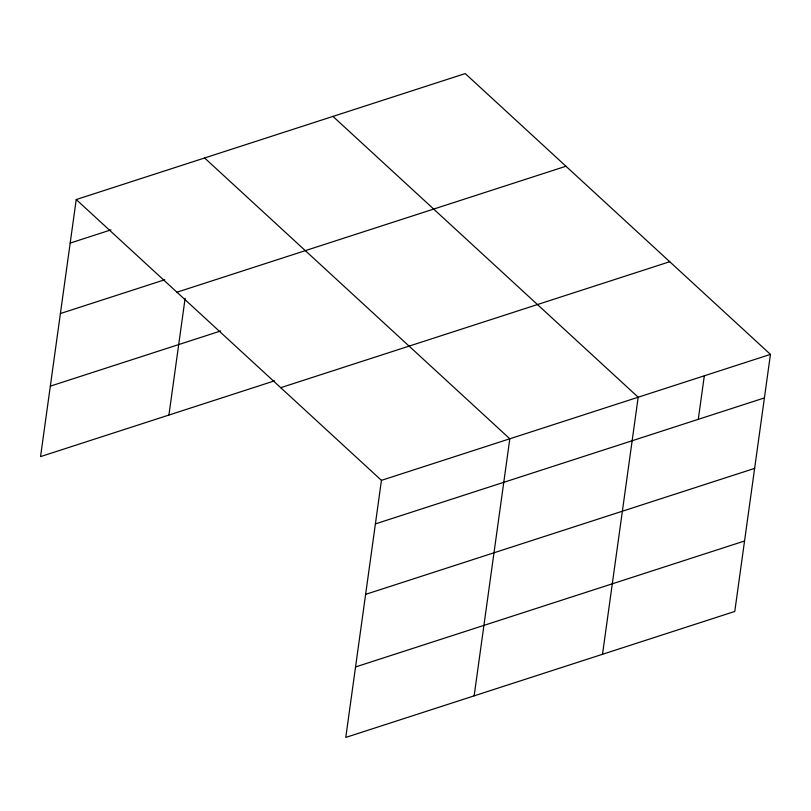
<?xml version="1.0" encoding="UTF-8"?>
<svg xmlns="http://www.w3.org/2000/svg" width="811" height="811" viewBox="0 0 811 811"><rect width="100%" height="100%" fill="white"/><g stroke="black" fill="none" stroke-linecap="round" stroke-linejoin="round"><path stroke-width="1.22" d="M76.224 199.547L381.444 480.355L345.77 737.422L734.776 611.453L770.45 354.387L465.23 73.578L76.224 199.547L40.55 456.613L274.503 380.856M168.921 415.039L185.131 298.266M474.141 695.858L509.815 438.781L204.595 157.973M602.512 654.284L638.186 397.218L332.966 116.409M698.281 419.338L704.323 375.797M70.182 243.077L110.975 229.868M60.399 313.543L164.775 279.744M176.94 292.213L565.956 166.245M50.333 386.148L220.693 330.979M280.718 387.688L669.724 261.72M381.444 480.355L770.45 354.387M375.402 523.896L764.408 397.917M365.629 594.362L754.635 468.383M355.553 666.956L744.559 540.988"/></g></svg>
